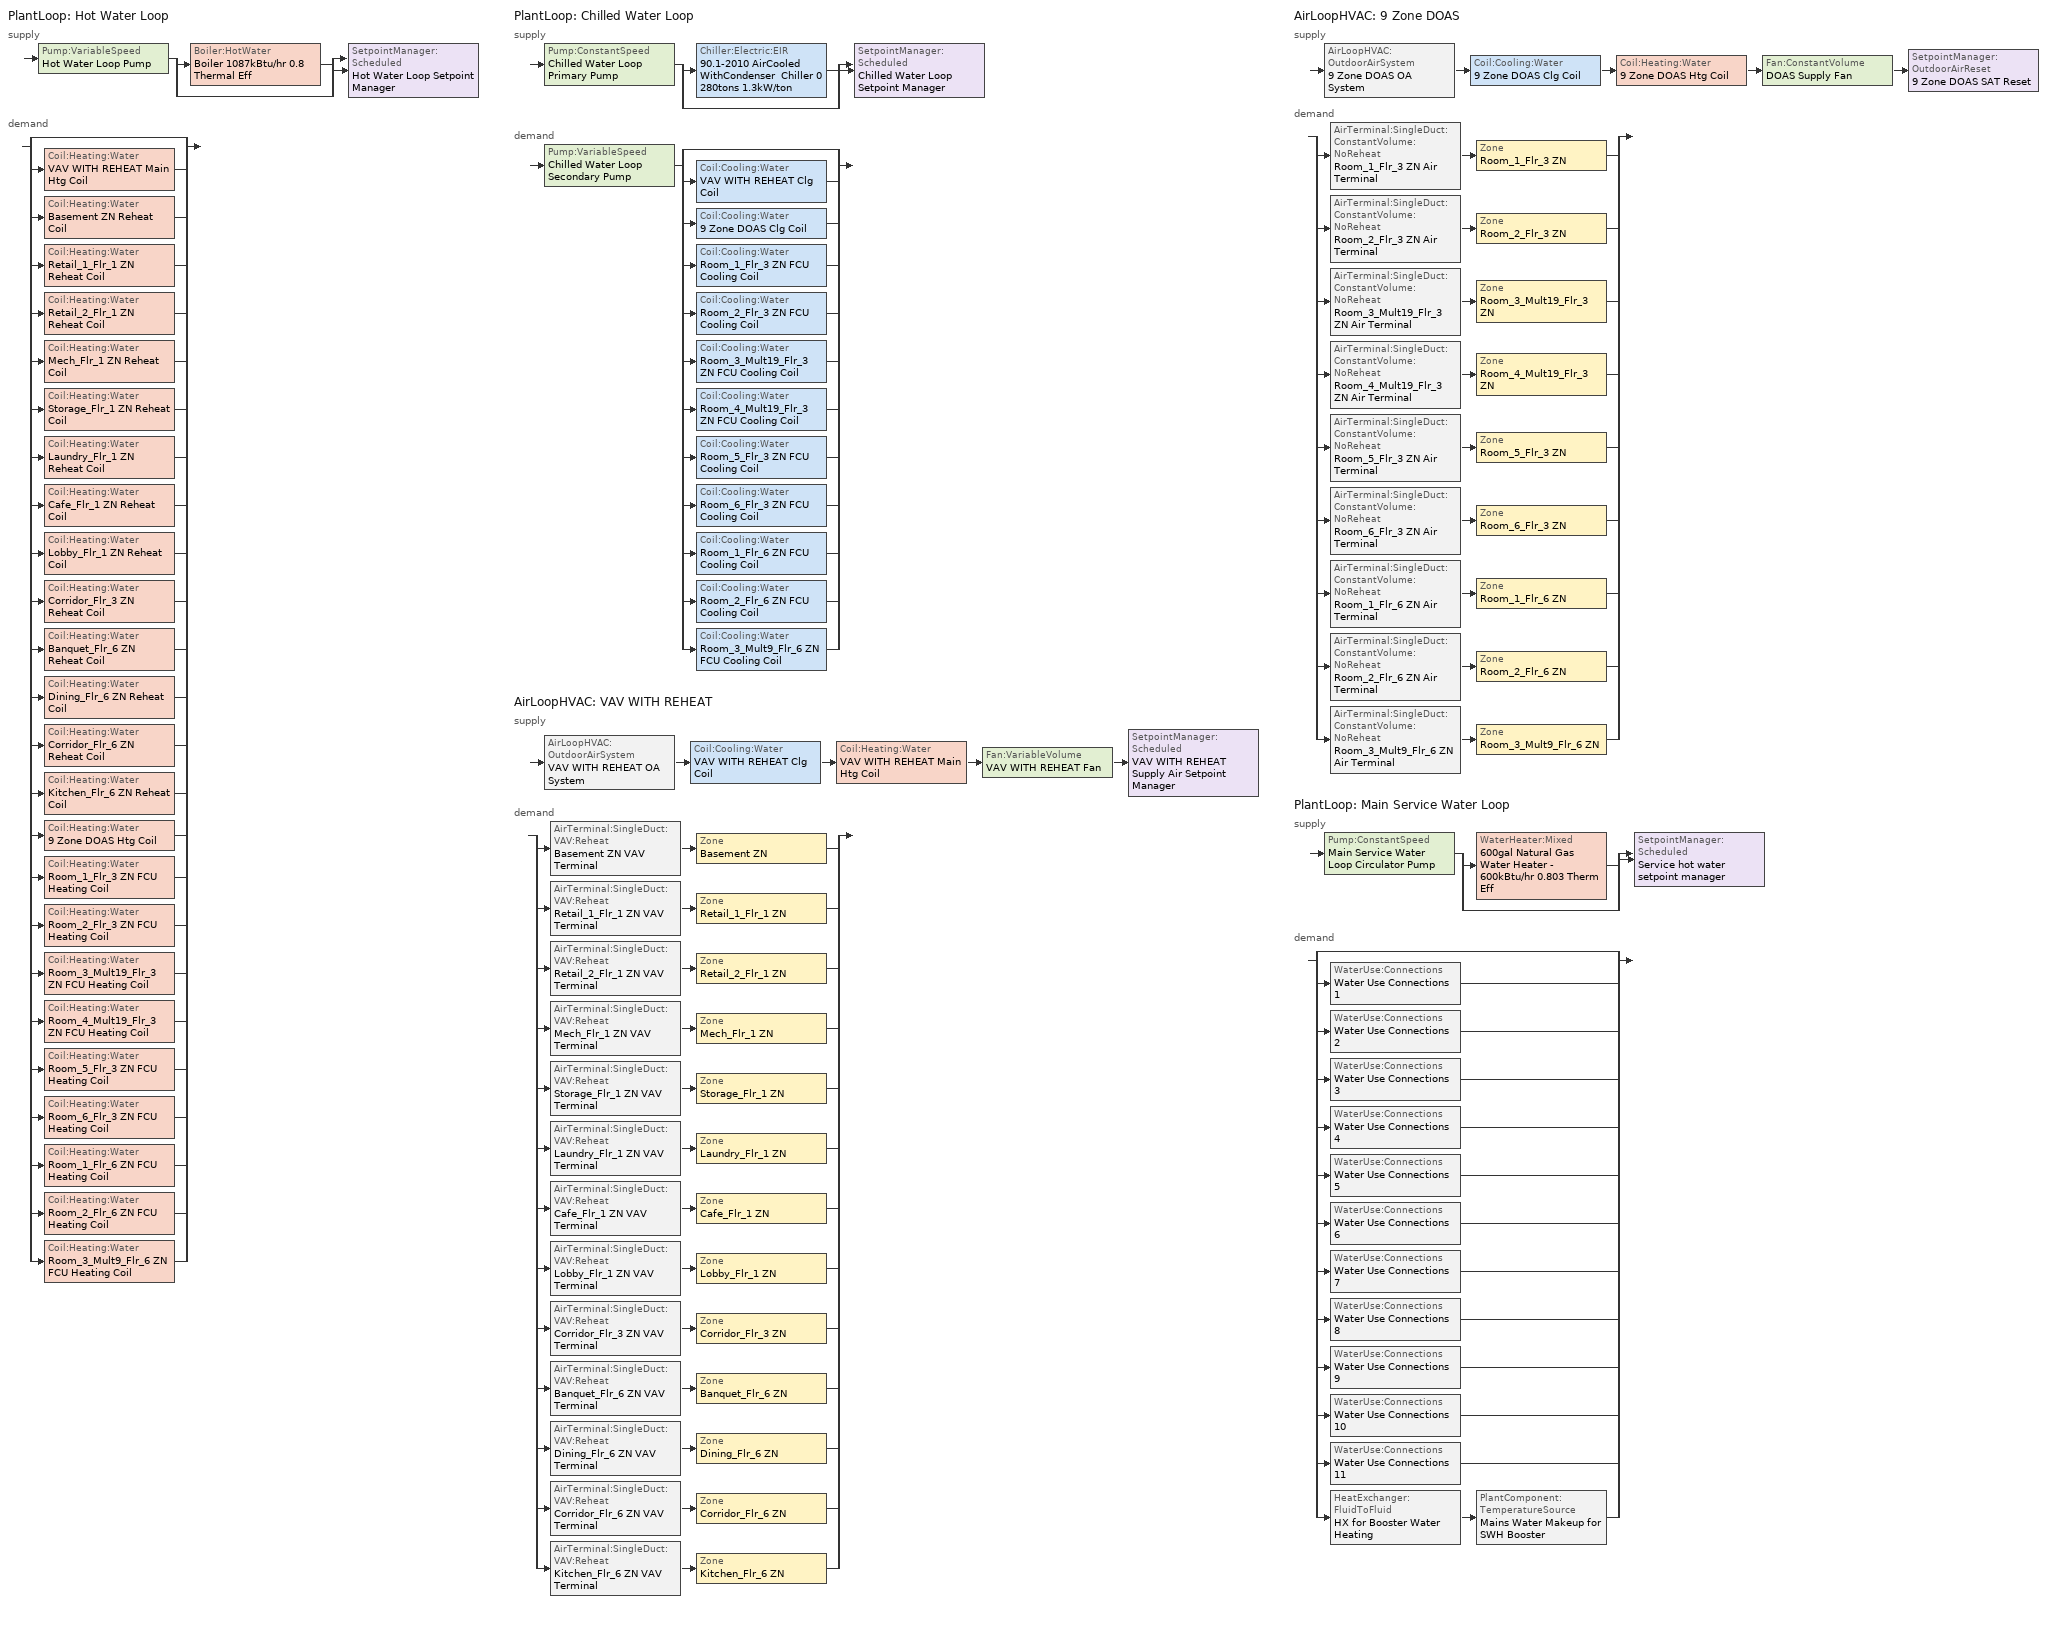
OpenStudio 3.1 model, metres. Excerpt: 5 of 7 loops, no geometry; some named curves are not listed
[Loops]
PlantLoop 'Hot Water Loop'
 supply: Pump:VariableSpeed 'Hot Water Loop Pump' > split
  | Boiler:HotWater 'Boiler 1087kBtu/hr 0.8 Thermal Eff'
  | bypass
  join > SetpointManager:Scheduled 'Hot Water Loop Setpoint Manager'
 demand: split
  | bypass
  | Coil:Heating:Water 'VAV WITH REHEAT Main Htg Coil'
  | Coil:Heating:Water 'Basement ZN Reheat Coil'
  | Coil:Heating:Water 'Retail_1_Flr_1 ZN Reheat Coil'
  | Coil:Heating:Water 'Retail_2_Flr_1 ZN Reheat Coil'
  | Coil:Heating:Water 'Mech_Flr_1 ZN Reheat Coil'
  | Coil:Heating:Water 'Storage_Flr_1 ZN Reheat Coil'
  | Coil:Heating:Water 'Laundry_Flr_1 ZN Reheat Coil'
  | Coil:Heating:Water 'Cafe_Flr_1 ZN Reheat Coil'
  | Coil:Heating:Water 'Lobby_Flr_1 ZN Reheat Coil'
  | Coil:Heating:Water 'Corridor_Flr_3 ZN Reheat Coil'
  | Coil:Heating:Water 'Banquet_Flr_6 ZN Reheat Coil'
  | Coil:Heating:Water 'Dining_Flr_6 ZN Reheat Coil'
  | Coil:Heating:Water 'Corridor_Flr_6 ZN Reheat Coil'
  | Coil:Heating:Water 'Kitchen_Flr_6 ZN Reheat Coil'
  | Coil:Heating:Water '9 Zone DOAS Htg Coil'
  | Coil:Heating:Water 'Room_1_Flr_3 ZN FCU Heating Coil'
  | Coil:Heating:Water 'Room_2_Flr_3 ZN FCU Heating Coil'
  | Coil:Heating:Water 'Room_3_Mult19_Flr_3 ZN FCU Heating Coil'
  | Coil:Heating:Water 'Room_4_Mult19_Flr_3 ZN FCU Heating Coil'
  | Coil:Heating:Water 'Room_5_Flr_3 ZN FCU Heating Coil'
  | Coil:Heating:Water 'Room_6_Flr_3 ZN FCU Heating Coil'
  | Coil:Heating:Water 'Room_1_Flr_6 ZN FCU Heating Coil'
  | Coil:Heating:Water 'Room_2_Flr_6 ZN FCU Heating Coil'
  | Coil:Heating:Water 'Room_3_Mult9_Flr_6 ZN FCU Heating Coil'
PlantLoop 'Chilled Water Loop'
 supply: Pump:ConstantSpeed 'Chilled Water Loop Primary Pump' > split
  | Chiller:Electric:EIR '90.1-2010 AirCooled WithCondenser  Chiller 0 280tons 1.3kW/ton'
  | bypass
  join > SetpointManager:Scheduled 'Chilled Water Loop Setpoint Manager'
 demand: Pump:VariableSpeed 'Chilled Water Loop Secondary Pump' > split
  | bypass
  | Coil:Cooling:Water 'VAV WITH REHEAT Clg Coil'
  | Coil:Cooling:Water '9 Zone DOAS Clg Coil'
  | Coil:Cooling:Water 'Room_1_Flr_3 ZN FCU Cooling Coil'
  | Coil:Cooling:Water 'Room_2_Flr_3 ZN FCU Cooling Coil'
  | Coil:Cooling:Water 'Room_3_Mult19_Flr_3 ZN FCU Cooling Coil'
  | Coil:Cooling:Water 'Room_4_Mult19_Flr_3 ZN FCU Cooling Coil'
  | Coil:Cooling:Water 'Room_5_Flr_3 ZN FCU Cooling Coil'
  | Coil:Cooling:Water 'Room_6_Flr_3 ZN FCU Cooling Coil'
  | Coil:Cooling:Water 'Room_1_Flr_6 ZN FCU Cooling Coil'
  | Coil:Cooling:Water 'Room_2_Flr_6 ZN FCU Cooling Coil'
  | Coil:Cooling:Water 'Room_3_Mult9_Flr_6 ZN FCU Cooling Coil'
AirLoopHVAC 'VAV WITH REHEAT'
 supply: AirLoopHVAC:OutdoorAirSystem 'VAV WITH REHEAT OA System' > Coil:Cooling:Water 'VAV WITH REHEAT Clg Coil' > Coil:Heating:Water 'VAV WITH REHEAT Main Htg Coil' > Fan:VariableVolume 'VAV WITH REHEAT Fan' > SetpointManager:Scheduled 'VAV WITH REHEAT Supply Air Setpoint Manager'
 demand: split
  | AirTerminal:SingleDuct:VAV:Reheat 'Basement ZN VAV Terminal' > Zone 'Basement ZN'
  | AirTerminal:SingleDuct:VAV:Reheat 'Retail_1_Flr_1 ZN VAV Terminal' > Zone 'Retail_1_Flr_1 ZN'
  | AirTerminal:SingleDuct:VAV:Reheat 'Retail_2_Flr_1 ZN VAV Terminal' > Zone 'Retail_2_Flr_1 ZN'
  | AirTerminal:SingleDuct:VAV:Reheat 'Mech_Flr_1 ZN VAV Terminal' > Zone 'Mech_Flr_1 ZN'
  | AirTerminal:SingleDuct:VAV:Reheat 'Storage_Flr_1 ZN VAV Terminal' > Zone 'Storage_Flr_1 ZN'
  | AirTerminal:SingleDuct:VAV:Reheat 'Laundry_Flr_1 ZN VAV Terminal' > Zone 'Laundry_Flr_1 ZN'
  | AirTerminal:SingleDuct:VAV:Reheat 'Cafe_Flr_1 ZN VAV Terminal' > Zone 'Cafe_Flr_1 ZN'
  | AirTerminal:SingleDuct:VAV:Reheat 'Lobby_Flr_1 ZN VAV Terminal' > Zone 'Lobby_Flr_1 ZN'
  | AirTerminal:SingleDuct:VAV:Reheat 'Corridor_Flr_3 ZN VAV Terminal' > Zone 'Corridor_Flr_3 ZN'
  | AirTerminal:SingleDuct:VAV:Reheat 'Banquet_Flr_6 ZN VAV Terminal' > Zone 'Banquet_Flr_6 ZN'
  | AirTerminal:SingleDuct:VAV:Reheat 'Dining_Flr_6 ZN VAV Terminal' > Zone 'Dining_Flr_6 ZN'
  | AirTerminal:SingleDuct:VAV:Reheat 'Corridor_Flr_6 ZN VAV Terminal' > Zone 'Corridor_Flr_6 ZN'
  | AirTerminal:SingleDuct:VAV:Reheat 'Kitchen_Flr_6 ZN VAV Terminal' > Zone 'Kitchen_Flr_6 ZN'
AirLoopHVAC '9 Zone DOAS'
 supply: AirLoopHVAC:OutdoorAirSystem '9 Zone DOAS OA System' > Coil:Cooling:Water '9 Zone DOAS Clg Coil' > Coil:Heating:Water '9 Zone DOAS Htg Coil' > Fan:ConstantVolume 'DOAS Supply Fan' > SetpointManager:OutdoorAirReset '9 Zone DOAS SAT Reset'
 demand: split
  | AirTerminal:SingleDuct:ConstantVolume:NoReheat 'Room_1_Flr_3 ZN Air Terminal' > Zone 'Room_1_Flr_3 ZN'
  | AirTerminal:SingleDuct:ConstantVolume:NoReheat 'Room_2_Flr_3 ZN Air Terminal' > Zone 'Room_2_Flr_3 ZN'
  | AirTerminal:SingleDuct:ConstantVolume:NoReheat 'Room_3_Mult19_Flr_3 ZN Air Terminal' > Zone 'Room_3_Mult19_Flr_3 ZN'
  | AirTerminal:SingleDuct:ConstantVolume:NoReheat 'Room_4_Mult19_Flr_3 ZN Air Terminal' > Zone 'Room_4_Mult19_Flr_3 ZN'
  | AirTerminal:SingleDuct:ConstantVolume:NoReheat 'Room_5_Flr_3 ZN Air Terminal' > Zone 'Room_5_Flr_3 ZN'
  | AirTerminal:SingleDuct:ConstantVolume:NoReheat 'Room_6_Flr_3 ZN Air Terminal' > Zone 'Room_6_Flr_3 ZN'
  | AirTerminal:SingleDuct:ConstantVolume:NoReheat 'Room_1_Flr_6 ZN Air Terminal' > Zone 'Room_1_Flr_6 ZN'
  | AirTerminal:SingleDuct:ConstantVolume:NoReheat 'Room_2_Flr_6 ZN Air Terminal' > Zone 'Room_2_Flr_6 ZN'
  | AirTerminal:SingleDuct:ConstantVolume:NoReheat 'Room_3_Mult9_Flr_6 ZN Air Terminal' > Zone 'Room_3_Mult9_Flr_6 ZN'
PlantLoop 'Main Service Water Loop'
 supply: Pump:ConstantSpeed 'Main Service Water Loop Circulator Pump' > split
  | WaterHeater:Mixed '600gal Natural Gas Water Heater - 600kBtu/hr 0.803 Therm Eff'
  | bypass
  join > SetpointManager:Scheduled 'Service hot water setpoint manager'
 demand: split
  | bypass
  | WaterUse:Connections 'Water Use Connections 1'
  | WaterUse:Connections 'Water Use Connections 2'
  | WaterUse:Connections 'Water Use Connections 3'
  | WaterUse:Connections 'Water Use Connections 4'
  | WaterUse:Connections 'Water Use Connections 5'
  | WaterUse:Connections 'Water Use Connections 6'
  | WaterUse:Connections 'Water Use Connections 7'
  | WaterUse:Connections 'Water Use Connections 8'
  | WaterUse:Connections 'Water Use Connections 9'
  | WaterUse:Connections 'Water Use Connections 10'
  | WaterUse:Connections 'Water Use Connections 11'
  | HeatExchanger:FluidToFluid 'HX for Booster Water Heating' > PlantComponent:TemperatureSource 'Mains Water Makeup for SWH Booster'
[Sizing:Zone] Zone Cooling Design Supply Air Temperature Input Method=SupplyAirTemperature; Zone Cooling Design Supply Air Temperature {C}=12.7778; Zone Cooling Design Supply Air Temperature Difference {deltaC}=11.11; Zone Heating Design Supply Air Temperature Input Method=SupplyAirTemperature; Zone Heating Design Supply Air Temperature {C}=40; Zone Heating Design Supply Air Temperature Difference {deltaC}=11.11; Zone Cooling Design Supply Air Humidity Ratio {kg-H2O/kg-air}=0.0085; Zone Heating Design Supply Air Humidity Ratio {kg-H2O/kg-air}=0.008; Heating Design Air Flow Method=DesignDay
Name | Cooling Design Air Flow Method | Account for Dedicated Outdoor Air System | Dedicated Outdoor Air System Control Strategy | Dedicated Outdoor Air Low Setpoint Temperature for Design {C} | Dedicated Outdoor Air High Setpoint Temperature for Design {C} | Cooling Minimum Air Flow {m3/s}
Banquet_Flr_6 ZN; Basement ZN; Cafe_Flr_1 ZN; Corridor_Flr_3 ZN; Corridor_Flr_6 ZN; Dining_Flr_6 ZN; Lobby_Flr_1 ZN; Mech_Flr_1 ZN; Retail_1_Flr_1 ZN; Retail_2_Flr_1 ZN; Storage_Flr_1 ZN | DesignDayWithLimit | No | NeutralSupplyAir | autosize | autosize
Laundry_Flr_1 ZN | DesignDayWithLimit | No | NeutralSupplyAir | autosize | autosize | 0.235679
Room_1_Flr_3 ZN; Room_1_Flr_6 ZN; Room_2_Flr_3 ZN; Room_2_Flr_6 ZN; Room_3_Mult19_Flr_3 ZN; Room_3_Mult9_Flr_6 ZN; Room_4_Mult19_Flr_3 ZN; Room_5_Flr_3 ZN; Room_6_Flr_3 ZN | DesignDay | Yes | ColdSupplyAir | 12.7778 | 15.5556
[Zone equipment]
Banquet_Flr_6 ZN: Banquet_Flr_6 ZN VAV Terminal, Banquet_Flr_6 Exhaust Fan
Basement ZN: Basement ZN VAV Terminal
Cafe_Flr_1 ZN: Cafe_Flr_1 ZN VAV Terminal
Corridor_Flr_3 ZN: Corridor_Flr_3 ZN VAV Terminal
Corridor_Flr_6 ZN: Corridor_Flr_6 ZN VAV Terminal
Dining_Flr_6 ZN: Dining_Flr_6 ZN VAV Terminal, Dining_Flr_6 Exhaust Fan
Kitchen_Flr_6 ZN: Kitchen_Flr_6 ZN VAV Terminal, Kitchen_Flr_6 Exhaust Fan
Laundry_Flr_1 ZN: Laundry_Flr_1 ZN VAV Terminal, Laundry_Flr_1 Exhaust Fan
Lobby_Flr_1 ZN: Lobby_Flr_1 ZN VAV Terminal
Mech_Flr_1 ZN: Mech_Flr_1 ZN VAV Terminal
Retail_1_Flr_1 ZN: Retail_1_Flr_1 ZN VAV Terminal
Retail_2_Flr_1 ZN: Retail_2_Flr_1 ZN VAV Terminal
Room_1_Flr_3 ZN: Room_1_Flr_3 ZN Air Terminal, Room_1_Flr_3 ZN FCU
Room_1_Flr_6 ZN: Room_1_Flr_6 ZN Air Terminal, Room_1_Flr_6 ZN FCU
Room_2_Flr_3 ZN: Room_2_Flr_3 ZN Air Terminal, Room_2_Flr_3 ZN FCU
Room_2_Flr_6 ZN: Room_2_Flr_6 ZN Air Terminal, Room_2_Flr_6 ZN FCU
Room_3_Mult19_Flr_3 ZN: Room_3_Mult19_Flr_3 ZN Air Terminal, Room_3_Mult19_Flr_3 ZN FCU
Room_3_Mult9_Flr_6 ZN: Room_3_Mult9_Flr_6 ZN Air Terminal, Room_3_Mult9_Flr_6 ZN FCU
Room_4_Mult19_Flr_3 ZN: Room_4_Mult19_Flr_3 ZN Air Terminal, Room_4_Mult19_Flr_3 ZN FCU
Room_5_Flr_3 ZN: Room_5_Flr_3 ZN Air Terminal, Room_5_Flr_3 ZN FCU
Room_6_Flr_3 ZN: Room_6_Flr_3 ZN Air Terminal, Room_6_Flr_3 ZN FCU
Storage_Flr_1 ZN: Storage_Flr_1 ZN VAV Terminal
[PlantLoop] Glycol Concentration=0; Plant Loop Volume {m3}=Autocalculate; Load Distribution Scheme=Optimal
Name | Fluid Type | Minimum Loop Temperature {C} | Maximum Loop Temperature {C} | Common Pipe Simulation
Hot Water Loop | Water | 10
Chilled Water Loop |  | 1 | 40 | CommonPipe
Main Service Water Loop |  | 10 | 60
[Sizing:Plant] Sizing Option=NonCoincident; Zone Timesteps in Averaging Window=1; Coincident Sizing Factor Mode=None
Name | Loop Type | Design Loop Exit Temperature {C} | Loop Design Temperature Difference {deltaC}
Hot Water Loop | Heating | 60 | 11.1111
Chilled Water Loop | Cooling | 6.66667 | 6.66667
Main Service Water Loop | Heating | 60 | 5
[SetpointManager:Scheduled] Control Variable=Temperature
Name | Schedule | Setpoint Node or NodeList
Hot Water Loop Setpoint Manager | Hot Water Loop Temp - 140F | Hot Water Loop Supply Outlet Node
Chilled Water Loop Setpoint Manager | Chilled Water Loop Temp - 44F | Chilled Water Loop Supply Outlet Node
VAV WITH REHEAT Supply Air Setpoint Manager | Supply Air Temp - 55.0F | VAV WITH REHEAT Supply Outlet Node
Service hot water setpoint manager | Service Water Loop Temp - 140F | Main Service Water Loop Supply Outlet Node
[Pump:VariableSpeed] Pump Control Type=Intermittent; Skin Loss Radiative Fraction=0.5; Design Power Sizing Method=PowerPerFlowPerPressure; Design Electric Power per Unit Flow Rate {W/(m3/s)}=348701.1; Design Shaft Power per Unit Flow Rate per Unit Head {W-s/m3-Pa}=1.28205; Design Minimum Flow Rate Fraction=0
Name | Rated Pump Head {Pa} | Motor Efficiency | Fraction of Motor Inefficiencies to Fluid Stream | Coefficient 1 of the Part Load Performance Curve | Coefficient 2 of the Part Load Performance Curve | Coefficient 3 of the Part Load Performance Curve | Coefficient 4 of the Part Load Performance Curve
Hot Water Loop Pump | 179344 | 0.895
Chilled Water Loop Secondary Pump | 134508 | 0.917 | 0 | 0 | 0.0205 | 0.4101 | 0.5753
[Boiler:HotWater]
Boiler 1087kBtu/hr 0.8 Thermal Eff: Fuel Type=NaturalGas; Nominal Thermal Efficiency=0.8; Efficiency Curve Temperature Evaluation Variable=LeavingBoiler; Normalized Boiler Efficiency Curve=Boiler with No Minimum Turndown; Minimum Part Load Ratio=0; Maximum Part Load Ratio=1.2; Optimum Part Load Ratio=1; Water Outlet Upper Temperature Limit {C}=95; Boiler Flow Mode=LeavingSetpointModulated; Parasitic Electric Load {W}=0; Sizing Factor=1.2
[Pump:ConstantSpeed] Rated Flow Rate {m3/s}=autosize; Rated Power Consumption {W}=autosize; Fraction of Motor Inefficiencies to Fluid Stream=0; Pump Control Type=Intermittent; Design Power Sizing Method=PowerPerFlowPerPressure; Design Electric Power per Unit Flow Rate {W/(m3/s)}=348701.1; Design Shaft Power per Unit Flow Rate per Unit Head {W-s/m3-Pa}=1.28205
Name | Rated Pump Head {Pa} | Motor Efficiency
Chilled Water Loop Primary Pump | 44836 | 0.895
Main Service Water Loop Circulator Pump | 29891 | 0.855
[Chiller:Electric:EIR]
90.1-2010 AirCooled WithCondenser  Chiller 0 280tons 1.3kW/ton: Reference Capacity {W}=Autosize; Reference COP {W/W}=2.80239; Reference Leaving Chilled Water Temperature {C}=6.66667; Reference Entering Condenser Fluid Temperature {C}=35; Reference Chilled Water Flow Rate {m3/s}=Autosize; Cooling Capacity Function of Temperature Curve=AirCooled_Chiller_2010_PathA_CAPFT; Electric Input to Cooling Output Ratio Function of Temperature Curve=AirCooled_Chiller_2010_PathA_EIRFT; Electric Input to Cooling Output Ratio Function of Part Load Ratio Curve=AirCooled_Chiller_AllCapacities_2004_2010_EIRFPLR; Minimum Part Load Ratio=0.15; Maximum Part Load Ratio=1; Optimum Part Load Ratio=1; Minimum Unloading Ratio=0.25; Condenser Type=AirCooled; Leaving Chilled Water Lower Temperature Limit {C}=2.22222; Chiller Flow Mode=ConstantFlow; Design Heat Recovery Water Flow Rate {m3/s}=Autosize; Sizing Factor=1; Basin Heater Capacity {W/K}=0; Basin Heater Setpoint Temperature {C}=10; Condenser Heat Recovery Relative Capacity Fraction=1
[AirLoopHVAC] Availability Schedule=HotelLarge HVACOperationSchd; Design Supply Air Flow Rate {m3/s}=autosize; Design Return Air Flow Fraction of Supply Air Flow=1
VAV WITH REHEAT; 9 Zone DOAS
[Sizing:System] Preheat Design Humidity Ratio {kg-H2O/kg-Air}=0.008; Precool Design Humidity Ratio {kg-H2O/kg-Air}=0.008; Central Cooling Design Supply Air Temperature {C}=12.7778; Sizing Option=Coincident; Central Cooling Design Supply Air Humidity Ratio {kg-H2O/kg-Air}=0.0085; Central Heating Design Supply Air Humidity Ratio {kg-H2O/kg-Air}=0.008; Cooling Design Air Flow Method=DesignDay; Cooling Design Air Flow Rate {m3/s}=0; Heating Design Air Flow Method=DesignDay; Heating Design Air Flow Rate {m3/s}=0; System Outdoor Air Method=ZoneSum; Zone Maximum Outdoor Air Fraction=1; Cooling Supply Air Flow Rate Per Floor Area {m3/s-m2}=0.00996765; Cooling Fraction of Autosized Cooling Supply Air Flow Rate=1; Cooling Supply Air Flow Rate Per Unit Cooling Capacity {m3/s-W}=3.94755e-05; Heating Supply Air Flow Rate Per Floor Area {m3/s-m2}=0.00996765; Heating Fraction of Autosized Heating Supply Air Flow Rate=1; Heating Fraction of Autosized Cooling Supply Air Flow Rate=1; Heating Supply Air Flow Rate Per Unit Heating Capacity {m3/s-W}=3.15882e-05; Cooling Design Capacity Method=CoolingDesignCapacity; Cooling Design Capacity {W}=autosize; Cooling Design Capacity Per Floor Area {W/m2}=234.7; Fraction of Autosized Cooling Design Capacity=1; Heating Design Capacity Method=HeatingDesignCapacity; Heating Design Capacity {W}=autosize; Heating Design Capacity Per Floor Area {W/m2}=157; Fraction of Autosized Heating Design Capacity=1; Central Cooling Capacity Control Method=OnOff
Name | Type of Load to Size On | Design Outdoor Air Flow Rate {m3/s} | Central Heating Maximum System Air Flow Ratio | Preheat Design Temperature {C} | Precool Design Temperature {C} | Central Heating Design Supply Air Temperature {C} | 100% Outdoor Air in Cooling | 100% Outdoor Air in Heating
VAV WITH REHEAT | Sensible | 9.93718 | 0.3 | 7.22222 | 12.7778 | 12.7778 | No | No
9 Zone DOAS | VentilationRequirement | Autosize | 1 | 7 | 12.8 | 15.5556 | Yes | Yes
[Fan:VariableVolume]
VAV WITH REHEAT Fan: Availability Schedule=Always On Discrete; Fan Total Efficiency=0.6175; Pressure Rise {Pa}=1389.92; Maximum Flow Rate {m3/s}=Autosize; Fan Power Minimum Flow Rate Input Method=Fraction; Fan Power Minimum Flow Fraction=0.25; Fan Power Minimum Air Flow Rate {m3/s}=0; Motor Efficiency=0.95; Motor In Airstream Fraction=1; Fan Power Coefficient 1=0.04076; Fan Power Coefficient 2=0.0881; Fan Power Coefficient 3=-0.0729; Fan Power Coefficient 4=0.9437; Fan Power Coefficient 5=0
[Coil:Heating:Water] Availability Schedule=Always On Discrete; Rated Inlet Water Temperature {C}=60; Rated Outlet Water Temperature {C}=48.8889
Name | Rated Inlet Air Temperature {C} | Rated Outlet Air Temperature {C}
VAV WITH REHEAT Main Htg Coil | 7.22222 | 12.7778
Basement ZN Reheat Coil; Retail_1_Flr_1 ZN Reheat Coil; Retail_2_Flr_1 ZN Reheat Coil; Mech_Flr_1 ZN Reheat Coil; Storage_Flr_1 ZN Reheat Coil; Laundry_Flr_1 ZN Reheat Coil; Cafe_Flr_1 ZN Reheat Coil; Lobby_Flr_1 ZN Reheat Coil; Corridor_Flr_3 ZN Reheat Coil; Banquet_Flr_6 ZN Reheat Coil; Dining_Flr_6 ZN Reheat Coil; Corridor_Flr_6 ZN Reheat Coil; Kitchen_Flr_6 ZN Reheat Coil | 12.7778 | 32.2222
9 Zone DOAS Htg Coil | 16.6 | 32.2
Room_1_Flr_3 ZN FCU Heating Coil; Room_2_Flr_3 ZN FCU Heating Coil; Room_3_Mult19_Flr_3 ZN FCU Heating Coil; Room_4_Mult19_Flr_3 ZN FCU Heating Coil; Room_5_Flr_3 ZN FCU Heating Coil; Room_6_Flr_3 ZN FCU Heating Coil; Room_1_Flr_6 ZN FCU Heating Coil; Room_2_Flr_6 ZN FCU Heating Coil; Room_3_Mult9_Flr_6 ZN FCU Heating Coil | 16.6 | 40
[Controller:WaterCoil] Minimum Actuated Flow {m3/s}=0
Name | Water Coil | Action | Controller Convergence Tolerance {deltaC}
VAV WITH REHEAT Main Htg Coil Controller | VAV WITH REHEAT Main Htg Coil | Normal | 0.0001
VAV WITH REHEAT Clg Coil Controller | VAV WITH REHEAT Clg Coil | Reverse
Basement ZN Reheat Coil Controller | Basement ZN Reheat Coil | Normal | 0.0001
Retail_1_Flr_1 ZN Reheat Coil Controller | Retail_1_Flr_1 ZN Reheat Coil | Normal | 0.0001
Retail_2_Flr_1 ZN Reheat Coil Controller | Retail_2_Flr_1 ZN Reheat Coil | Normal | 0.0001
Mech_Flr_1 ZN Reheat Coil Controller | Mech_Flr_1 ZN Reheat Coil | Normal | 0.0001
Storage_Flr_1 ZN Reheat Coil Controller | Storage_Flr_1 ZN Reheat Coil | Normal | 0.0001
Laundry_Flr_1 ZN Reheat Coil Controller | Laundry_Flr_1 ZN Reheat Coil | Normal | 0.0001
Cafe_Flr_1 ZN Reheat Coil Controller | Cafe_Flr_1 ZN Reheat Coil | Normal | 0.0001
Lobby_Flr_1 ZN Reheat Coil Controller | Lobby_Flr_1 ZN Reheat Coil | Normal | 0.0001
Corridor_Flr_3 ZN Reheat Coil Controller | Corridor_Flr_3 ZN Reheat Coil | Normal | 0.0001
Banquet_Flr_6 ZN Reheat Coil Controller | Banquet_Flr_6 ZN Reheat Coil | Normal | 0.0001
Dining_Flr_6 ZN Reheat Coil Controller | Dining_Flr_6 ZN Reheat Coil | Normal | 0.0001
Corridor_Flr_6 ZN Reheat Coil Controller | Corridor_Flr_6 ZN Reheat Coil | Normal | 0.0001
Kitchen_Flr_6 ZN Reheat Coil Controller | Kitchen_Flr_6 ZN Reheat Coil | Normal | 0.0001
9 Zone DOAS Htg Coil Controller | 9 Zone DOAS Htg Coil | Normal | 0.0001
9 Zone DOAS Clg Coil Controller | 9 Zone DOAS Clg Coil | Reverse
Room_1_Flr_3 ZN FCU Cooling Coil Controller | Room_1_Flr_3 ZN FCU Cooling Coil | Reverse
Room_1_Flr_3 ZN FCU Heating Coil Controller | Room_1_Flr_3 ZN FCU Heating Coil | Normal | 0.0001
Room_2_Flr_3 ZN FCU Cooling Coil Controller | Room_2_Flr_3 ZN FCU Cooling Coil | Reverse
Room_2_Flr_3 ZN FCU Heating Coil Controller | Room_2_Flr_3 ZN FCU Heating Coil | Normal | 0.0001
Room_3_Mult19_Flr_3 ZN FCU Cooling Coil Controller | Room_3_Mult19_Flr_3 ZN FCU Cooling Coil | Reverse
Room_3_Mult19_Flr_3 ZN FCU Heating Coil Controller | Room_3_Mult19_Flr_3 ZN FCU Heating Coil | Normal | 0.0001
Room_4_Mult19_Flr_3 ZN FCU Cooling Coil Controller | Room_4_Mult19_Flr_3 ZN FCU Cooling Coil | Reverse
Room_4_Mult19_Flr_3 ZN FCU Heating Coil Controller | Room_4_Mult19_Flr_3 ZN FCU Heating Coil | Normal | 0.0001
Room_5_Flr_3 ZN FCU Cooling Coil Controller | Room_5_Flr_3 ZN FCU Cooling Coil | Reverse
Room_5_Flr_3 ZN FCU Heating Coil Controller | Room_5_Flr_3 ZN FCU Heating Coil | Normal | 0.0001
Room_6_Flr_3 ZN FCU Cooling Coil Controller | Room_6_Flr_3 ZN FCU Cooling Coil | Reverse
Room_6_Flr_3 ZN FCU Heating Coil Controller | Room_6_Flr_3 ZN FCU Heating Coil | Normal | 0.0001
Room_1_Flr_6 ZN FCU Cooling Coil Controller | Room_1_Flr_6 ZN FCU Cooling Coil | Reverse
Room_1_Flr_6 ZN FCU Heating Coil Controller | Room_1_Flr_6 ZN FCU Heating Coil | Normal | 0.0001
Room_2_Flr_6 ZN FCU Cooling Coil Controller | Room_2_Flr_6 ZN FCU Cooling Coil | Reverse
Room_2_Flr_6 ZN FCU Heating Coil Controller | Room_2_Flr_6 ZN FCU Heating Coil | Normal | 0.0001
Room_3_Mult9_Flr_6 ZN FCU Cooling Coil Controller | Room_3_Mult9_Flr_6 ZN FCU Cooling Coil | Reverse
Room_3_Mult9_Flr_6 ZN FCU Heating Coil Controller | Room_3_Mult9_Flr_6 ZN FCU Heating Coil | Normal | 0.0001
[Coil:Cooling:Water] Availability Schedule=Always On Discrete; Design Inlet Water Temperature {C}=Autosize; Heat Exchanger Configuration=CrossFlow
VAV WITH REHEAT Clg Coil; 9 Zone DOAS Clg Coil; Room_1_Flr_3 ZN FCU Cooling Coil; Room_2_Flr_3 ZN FCU Cooling Coil; Room_3_Mult19_Flr_3 ZN FCU Cooling Coil; Room_4_Mult19_Flr_3 ZN FCU Cooling Coil; Room_5_Flr_3 ZN FCU Cooling Coil; Room_6_Flr_3 ZN FCU Cooling Coil; Room_1_Flr_6 ZN FCU Cooling Coil; Room_2_Flr_6 ZN FCU Cooling Coil; Room_3_Mult9_Flr_6 ZN FCU Cooling Coil
[Controller:OutdoorAir] Maximum Outdoor Air Flow Rate {m3/s}=Autosize; Economizer Control Type=DifferentialEnthalpy; Economizer Control Action Type=ModulateFlow; Lockout Type=LockoutWithHeating; Minimum Limit Type=FixedMinimum; Minimum Outdoor Air Schedule=HotelLarge MinOA_MotorizedDamper_Sched; High Humidity Control=No; Heat Recovery Bypass Control Type=BypassWhenWithinEconomizerLimits
Name | Minimum Outdoor Air Flow Rate {m3/s} | Controller Mechanical Ventilation | Minimum Fraction of Outdoor Air Schedule
VAV WITH REHEAT OA Controller | 0 | VAV WITH REHEAT Vent Controller
9 Zone DOAS OA Controller | autosize | Controller Mechanical Ventilation 1 | HotelLarge FLR_3_DOAS_OAminOAFracSchedule
[Controller:MechanicalVentilation] Availability Schedule=Always On Discrete
Name | System Outdoor Air Method
VAV WITH REHEAT Vent Controller | VentilationRateProcedure
Controller Mechanical Ventilation 1 | ZoneSum
[AirLoopHVAC:OutdoorAirSystem]
Name | Controller
VAV WITH REHEAT OA System | VAV WITH REHEAT OA Controller
9 Zone DOAS OA System | 9 Zone DOAS OA Controller
[AvailabilityManager:NightCycle] Applicability Schedule=Always On Discrete; Control Type=CycleOnAny; Thermostat Tolerance {deltaC}=1
Name | Cycling Run Time {s}
Availability Manager Night Cycle 1 | 1800
Availability Manager Night Cycle 2 | 3600
[AirTerminal:SingleDuct:VAV:Reheat] Availability Schedule=Always On Discrete; Maximum Air Flow Rate {m3/s}=AutoSize; Zone Minimum Air Flow Input Method=Constant; Constant Minimum Air Flow Fraction=0.477061; Fixed Minimum Air Flow Rate {m3/s}=0; Maximum Hot Water or Steam Flow Rate {m3/s}=AutoSize; Minimum Hot Water or Steam Flow Rate {m3/s}=0; Convergence Tolerance=0.001; Damper Heating Action=ReverseWithLimits; Maximum Flow per Zone Floor Area During Reheat {m3/s-m2}=AutoSize; Maximum Flow Fraction During Reheat=0.5; Maximum Reheat Air Temperature {C}=32.2222; Control For Outdoor Air=No
Name | Reheat Coil
Basement ZN VAV Terminal | Basement ZN Reheat Coil
Retail_1_Flr_1 ZN VAV Terminal | Retail_1_Flr_1 ZN Reheat Coil
Retail_2_Flr_1 ZN VAV Terminal | Retail_2_Flr_1 ZN Reheat Coil
Mech_Flr_1 ZN VAV Terminal | Mech_Flr_1 ZN Reheat Coil
Storage_Flr_1 ZN VAV Terminal | Storage_Flr_1 ZN Reheat Coil
Laundry_Flr_1 ZN VAV Terminal | Laundry_Flr_1 ZN Reheat Coil
Cafe_Flr_1 ZN VAV Terminal | Cafe_Flr_1 ZN Reheat Coil
Lobby_Flr_1 ZN VAV Terminal | Lobby_Flr_1 ZN Reheat Coil
Corridor_Flr_3 ZN VAV Terminal | Corridor_Flr_3 ZN Reheat Coil
Banquet_Flr_6 ZN VAV Terminal | Banquet_Flr_6 ZN Reheat Coil
Dining_Flr_6 ZN VAV Terminal | Dining_Flr_6 ZN Reheat Coil
Corridor_Flr_6 ZN VAV Terminal | Corridor_Flr_6 ZN Reheat Coil
Kitchen_Flr_6 ZN VAV Terminal | Kitchen_Flr_6 ZN Reheat Coil
[Fan:ConstantVolume]
DOAS Supply Fan: Availability Schedule=Always On Discrete; Fan Total Efficiency=0.58175; Pressure Rise {Pa}=622.722; Maximum Flow Rate {m3/s}=2.0512; Motor Efficiency=0.895; Motor In Airstream Fraction=1
[SetpointManager:OutdoorAirReset]
9 Zone DOAS SAT Reset: Control Variable=Temperature; Setpoint at Outdoor Low Temperature {C}=15.5556; Outdoor Low Temperature {C}=15.5556; Setpoint at Outdoor High Temperature {C}=12.7778; Outdoor High Temperature {C}=21.1111; Setpoint Node or NodeList=9 Zone DOAS Supply Outlet Node
[AirTerminal:SingleDuct:ConstantVolume:NoReheat] Availability Schedule=Always On Discrete; Maximum Air Flow Rate {m3/s}=AutoSize
Room_1_Flr_3 ZN Air Terminal; Room_2_Flr_3 ZN Air Terminal; Room_3_Mult19_Flr_3 ZN Air Terminal; Room_4_Mult19_Flr_3 ZN Air Terminal; Room_5_Flr_3 ZN Air Terminal; Room_6_Flr_3 ZN Air Terminal; Room_1_Flr_6 ZN Air Terminal; Room_2_Flr_6 ZN Air Terminal; Room_3_Mult9_Flr_6 ZN Air Terminal
[Fan:OnOff] Availability Schedule=Always On Discrete; Fan Total Efficiency=0.1595; Pressure Rise {Pa}=270.9; Maximum Flow Rate {m3/s}=autosize; Motor Efficiency=0.29; Motor In Airstream Fraction=1
Name | Fan Power Ratio Function of Speed Ratio Curve | Fan Efficiency Ratio Function of Speed Ratio Curve
Room_1_Flr_3 ZN Fan Coil fan | Fan On Off Power Curve | Fan On Off Efficiency Curve
Room_2_Flr_3 ZN Fan Coil fan | Fan On Off Power Curve 1 | Fan On Off Efficiency Curve 1
Room_3_Mult19_Flr_3 ZN Fan Coil fan | Fan On Off Power Curve 2 | Fan On Off Efficiency Curve 2
Room_4_Mult19_Flr_3 ZN Fan Coil fan | Fan On Off Power Curve 3 | Fan On Off Efficiency Curve 3
Room_5_Flr_3 ZN Fan Coil fan | Fan On Off Power Curve 4 | Fan On Off Efficiency Curve 4
Room_6_Flr_3 ZN Fan Coil fan | Fan On Off Power Curve 5 | Fan On Off Efficiency Curve 5
Room_1_Flr_6 ZN Fan Coil fan | Fan On Off Power Curve 6 | Fan On Off Efficiency Curve 6
Room_2_Flr_6 ZN Fan Coil fan | Fan On Off Power Curve 7 | Fan On Off Efficiency Curve 7
Room_3_Mult9_Flr_6 ZN Fan Coil fan | Fan On Off Power Curve 8 | Fan On Off Efficiency Curve 8
[ZoneHVAC:FourPipeFanCoil] Availability Schedule=Always On Discrete; Capacity Control Method=CyclingFan; Maximum Supply Air Flow Rate {m3/s}=autosize; Maximum Outdoor Air Flow Rate {m3/s}=0; Maximum Cold Water Flow Rate {m3/s}=autosize; Maximum Hot Water Flow Rate {m3/s}=autosize; Minimum Supply Air Temperature in Cooling Mode {C}=autosize; Maximum Supply Air Temperature in Heating Mode {C}=autosize
Name | Supply Air Fan | Cooling Coil | Heating Coil
Room_1_Flr_3 ZN FCU | Room_1_Flr_3 ZN Fan Coil fan | Room_1_Flr_3 ZN FCU Cooling Coil | Room_1_Flr_3 ZN FCU Heating Coil
Room_2_Flr_3 ZN FCU | Room_2_Flr_3 ZN Fan Coil fan | Room_2_Flr_3 ZN FCU Cooling Coil | Room_2_Flr_3 ZN FCU Heating Coil
Room_3_Mult19_Flr_3 ZN FCU | Room_3_Mult19_Flr_3 ZN Fan Coil fan | Room_3_Mult19_Flr_3 ZN FCU Cooling Coil | Room_3_Mult19_Flr_3 ZN FCU Heating Coil
Room_4_Mult19_Flr_3 ZN FCU | Room_4_Mult19_Flr_3 ZN Fan Coil fan | Room_4_Mult19_Flr_3 ZN FCU Cooling Coil | Room_4_Mult19_Flr_3 ZN FCU Heating Coil
Room_5_Flr_3 ZN FCU | Room_5_Flr_3 ZN Fan Coil fan | Room_5_Flr_3 ZN FCU Cooling Coil | Room_5_Flr_3 ZN FCU Heating Coil
Room_6_Flr_3 ZN FCU | Room_6_Flr_3 ZN Fan Coil fan | Room_6_Flr_3 ZN FCU Cooling Coil | Room_6_Flr_3 ZN FCU Heating Coil
Room_1_Flr_6 ZN FCU | Room_1_Flr_6 ZN Fan Coil fan | Room_1_Flr_6 ZN FCU Cooling Coil | Room_1_Flr_6 ZN FCU Heating Coil
Room_2_Flr_6 ZN FCU | Room_2_Flr_6 ZN Fan Coil fan | Room_2_Flr_6 ZN FCU Cooling Coil | Room_2_Flr_6 ZN FCU Heating Coil
Room_3_Mult9_Flr_6 ZN FCU | Room_3_Mult9_Flr_6 ZN Fan Coil fan | Room_3_Mult9_Flr_6 ZN FCU Cooling Coil | Room_3_Mult9_Flr_6 ZN FCU Heating Coil
[Refrigeration:Compressor] Refrigeration Compressor Power Curve=Old_Low_Temp_Comp_Pwr_Curve; Refrigeration Compressor Capacity Curve=Old_Low_Temp_Comp_Cap_Curve; Rated Return Gas Temperature {C}=18.3; Rated Subcooling {deltaC}=0
Refrigeration Compressor 1; Refrigeration Compressor 2; Refrigeration Compressor 3; Refrigeration Compressor 4; Refrigeration Compressor 5; Refrigeration Compressor 6; Refrigeration Compressor 7; Refrigeration Compressor 8; Refrigeration Compressor 9; Refrigeration Compressor 10; Refrigeration Compressor 11; Refrigeration Compressor 12; Refrigeration Compressor 13; Refrigeration Compressor 14; Refrigeration Compressor 15; Refrigeration Compressor 16; Refrigeration Compressor 17; Refrigeration Compressor 18; Refrigeration Compressor 19; Refrigeration Compressor 20
[EnergyManagementSystem:Sensor]
Name | Output Variable or Output Meter | Output Variable or Output Meter Index Key
Facility_Int_LTG | InteriorLights:Electricity
Mains_Water_Temp_Sen | Site Mains Water Temperature | Environment
OAT | Site Outdoor Air Drybulb Temperature | Environment
[EnergyManagementSystem:Program]
Transformer_Load_Prog: SET Wired_LTG = Facility_Int_LTG*0.0352
Mains_Water_Prg: SET Mains_Water_Temp_Act = Mains_Water_Temp_Sen
VAVWITHREHEATOptimumStartProg0: IF DaylightSavings==0 && DayOfWeek>1 && Hour==5 && OAT<23.9 && OAT>1.7; SET VAVWITHREHEATClgSch0 = 29.4; SET VAVWITHREHEATHtgSch0 = 15.6; ELSEIF DaylightSavings==0 && DayOfWeek==1 && Hour==7 && OAT<23.9 && OAT>1.7; SET VAVWITHREHEATClgSch0 = 29.4; SET VAVWITHREHEATHtgSch0 = 15.6; ELSEIF DaylightSavings==1 && DayOfWeek>1 && Hour==4 && OAT<23.9 && OAT>1.7; SET VAVWITHREHEATClgSch0 = 29.4; SET VAVWITHREHEATHtgSch0 = 15.6; ELSEIF DaylightSavings==1 && DayOfWeek==1 && Hour==6 && OAT<23.9 && OAT>1.7; SET VAVWITHREHEATClgSch0 = 29.4; SET VAVWITHREHEATHtgSch0 = 15.6; ELSE; SET VAVWITHREHEATClgSch0 = NULL; SET VAVWITHREHEATHtgSch0 = NULL; ENDIF
[EnergyManagementSystem:ProgramCallingManager]
Transformer_Load_Prog_Manager: AfterPredictorAfterHVACManagers; Transformer_Load_Prog
Mains_Water_Prg_Mgr: BeginTimestepBeforePredictor; Mains_Water_Prg
[Fan:ZoneExhaust] Fan Total Efficiency=0.0660786; Pressure Rise {Pa}=124.544; System Availability Manager Coupling Mode=Decoupled
Name | Availability Schedule | Maximum Flow Rate {m3/s} | Balanced Exhaust Fraction Schedule
Banquet_Flr_6 Exhaust Fan; Dining_Flr_6 Exhaust Fan | HotelLarge Kitchen_Exhaust_SCH | 0.480174
Kitchen_Flr_6 Exhaust Fan | HotelLarge Kitchen_Exhaust_SCH | 1.88779 | HotelLarge Kitchen Exhaust Fan Balanced Exhaust Fraction Schedule
Laundry_Flr_1 Exhaust Fan | HotelLarge Hours_of_operation | 0.235974
[WaterHeater:Mixed]
600gal Natural Gas Water Heater - 600kBtu/hr 0.803 Therm Eff: Tank Volume {m3}=2.27125; Setpoint Temperature Schedule=Service Water Loop Temp - 140F; Deadband Temperature Difference {deltaC}=2; Maximum Temperature Limit {C}=60; Heater Control Type=Cycle; Heater Maximum Capacity {W}=175843; Heater Fuel Type=NaturalGas; Heater Thermal Efficiency=0.802763; Off Cycle Parasitic Fuel Consumption Rate {W}=18467.4; Off Cycle Parasitic Fuel Type=NaturalGas; Off Cycle Parasitic Heat Fraction to Tank=0; On Cycle Parasitic Fuel Consumption Rate {W}=18467.4; On Cycle Parasitic Fuel Type=NaturalGas; On Cycle Parasitic Heat Fraction to Tank=0; Ambient Temperature Indicator=ThermalZone; Ambient Temperature Thermal Zone=Basement ZN; Off Cycle Loss Coefficient to Ambient Temperature {W/K}=15.6173; On Cycle Loss Coefficient to Ambient Temperature {W/K}=15.6173; Use Side Effectiveness=1; Source Side Effectiveness=1; Use Side Design Flow Rate {m3/s}=autosize; Source Side Design Flow Rate {m3/s}=autosize; Indirect Water Heating Recovery Time {hr}=1.5; Source Side Flow Control Mode=IndirectHeatPrimarySetpoint
[WaterUse:Connections]
Name | Water Use Equipment Name 1
Water Use Connections 1 | Room_1_Flr_3 Service Water Use 0.08gpm
Water Use Connections 2 | Room_2_Flr_3 Service Water Use 0.08gpm
Water Use Connections 3 | Room_5_Flr_3 Service Water Use 0.08gpm
Water Use Connections 4 | Room_6_Flr_3 Service Water Use 0.08gpm
Water Use Connections 5 | Room_3_Mult19_Flr_3 Service Water Use 1.58gpm
Water Use Connections 6 | Room_4_Mult19_Flr_3 Service Water Use 1.58gpm
Water Use Connections 7 | Room_1_Flr_6 Service Water Use 0.02gpm
Water Use Connections 8 | Room_2_Flr_6 Service Water Use 0.02gpm
Water Use Connections 9 | Room_3_Mult9_Flr_6 Service Water Use 0.19gpm
Water Use Connections 10 | Kitchen_Flr_6 Service Water Use 2.22gpm
Water Use Connections 11 | Laundry_Flr_1 Service Water Use 2.61gpm
[WaterUse:Equipment:Definition] Sensible Fraction Schedule=Fraction Sensible - 0.2; Latent Fraction Schedule=Fraction Latent - 0.05
Name | Peak Flow Rate {m3/s} | Target Temperature Schedule
Room_1_Flr_3 Service Water Use Def 0.08gpm | 5.25789e-06 | Mixed Water At Faucet Temp - 140F
Room_2_Flr_3 Service Water Use Def 0.08gpm | 5.25727e-06 | Mixed Water At Faucet Temp - 140F 1
Room_5_Flr_3 Service Water Use Def 0.08gpm | 5.25789e-06 | Mixed Water At Faucet Temp - 140F 2
Room_6_Flr_3 Service Water Use Def 0.08gpm | 5.25727e-06 | Mixed Water At Faucet Temp - 140F 3
Room_3_Mult19_Flr_3 Service Water Use Def 1.58gpm | 9.98824e-05 | Mixed Water At Faucet Temp - 140F 4
Room_4_Mult19_Flr_3 Service Water Use Def 1.58gpm | 9.99097e-05 | Mixed Water At Faucet Temp - 140F 5
Room_1_Flr_6 Service Water Use Def 0.02gpm | 1.31447e-06 | Mixed Water At Faucet Temp - 140F 6
Room_2_Flr_6 Service Water Use Def 0.02gpm | 1.31432e-06 | Mixed Water At Faucet Temp - 140F 7
Room_3_Mult9_Flr_6 Service Water Use Def 0.19gpm | 1.18314e-05 | Mixed Water At Faucet Temp - 140F 8
Kitchen_Flr_6 Service Water Use Def 2.22gpm | 0.000139845 | Mixed Water At Faucet Temp - 140F 9
Laundry_Flr_1 Service Water Use Def 2.61gpm | 0.000164667 | Mixed Water At Faucet Temp - 140F 10
[WaterUse:Equipment]
Name | Water Use Equipment Definition | Flow Rate Fraction Schedule
Room_1_Flr_3 Service Water Use 0.08gpm | Room_1_Flr_3 Service Water Use Def 0.08gpm | HotelLarge GuestRoom_SWH_Sch
Room_2_Flr_3 Service Water Use 0.08gpm | Room_2_Flr_3 Service Water Use Def 0.08gpm | HotelLarge GuestRoom_SWH_Sch
Room_5_Flr_3 Service Water Use 0.08gpm | Room_5_Flr_3 Service Water Use Def 0.08gpm | HotelLarge GuestRoom_SWH_Sch
Room_6_Flr_3 Service Water Use 0.08gpm | Room_6_Flr_3 Service Water Use Def 0.08gpm | HotelLarge GuestRoom_SWH_Sch
Room_3_Mult19_Flr_3 Service Water Use 1.58gpm | Room_3_Mult19_Flr_3 Service Water Use Def 1.58gpm | HotelLarge GuestRoom_SWH_Sch
Room_4_Mult19_Flr_3 Service Water Use 1.58gpm | Room_4_Mult19_Flr_3 Service Water Use Def 1.58gpm | HotelLarge GuestRoom_SWH_Sch
Room_1_Flr_6 Service Water Use 0.02gpm | Room_1_Flr_6 Service Water Use Def 0.02gpm | HotelLarge GuestRoom_SWH_Sch
Room_2_Flr_6 Service Water Use 0.02gpm | Room_2_Flr_6 Service Water Use Def 0.02gpm | HotelLarge GuestRoom_SWH_Sch
Room_3_Mult9_Flr_6 Service Water Use 0.19gpm | Room_3_Mult9_Flr_6 Service Water Use Def 0.19gpm | HotelLarge GuestRoom_SWH_Sch
Kitchen_Flr_6 Service Water Use 2.22gpm | Kitchen_Flr_6 Service Water Use Def 2.22gpm | HotelLarge BLDG_SWH_SCH
Laundry_Flr_1 Service Water Use 2.61gpm | Laundry_Flr_1 Service Water Use Def 2.61gpm | HotelLarge LaundryRoom_SWH_Sch_Post2004
[HeatExchanger:FluidToFluid]
HX for Booster Water Heating: Loop Demand Side Design Flow Rate {m3/s}=autosize; Loop Supply Side Design Flow Rate {m3/s}=autosize; Heat Exchange Model Type=Ideal; Heat Exchanger U-Factor Times Area Value {W/K}=autosize; Control Type=UncontrolledOn; Minimum Temperature Difference to Activate Heat Exchanger {deltaC}=0.01; Heat Transfer Metering End Use Type=LoopToLoop; Component Override Cooling Control Temperature Mode=Loop; Sizing Factor=1; Operation Minimum Temperature Limit {C}=0; Operation Maximum Temperature Limit {C}=100
[PlantComponent:TemperatureSource]
Mains Water Makeup for SWH Booster: Design Volume Flow Rate {m3/s}=autosize; Temperature Specification Type=Scheduled; Source Temperature {C}=8; Source Temperature Schedule=Mains Water Temperature
[Schedule:Constant]
Name | Value
Always On Discrete | 1
Mains Water Temperature | 10
[Schedule:Ruleset]
Name | Default Day Schedule | Summer Design Day Schedule | Winter Design Day Schedule
Hot Water Loop Temp - 140F | Hot Water Loop Temp - 140F Default
Chilled Water Loop Temp - 44F | Chilled Water Loop Temp - 44F Default
HotelLarge HVACOperationSchd | HotelLarge HVACOperationSchd Default | HotelLarge HVACOperationSchd Summer Design Day | HotelLarge HVACOperationSchd Winter Design Day
HotelLarge MinOA_MotorizedDamper_Sched | HotelLarge MinOA_MotorizedDamper_Sched Default | HotelLarge MinOA_MotorizedDamper_Sched Summer Design Day | HotelLarge MinOA_MotorizedDamper_Sched Winter Design Day
Supply Air Temp - 55.0F | Supply Air Temp - 55.0F Default
HotelLarge FLR_3_DOAS_OAminOAFracSchedule | HotelLarge FLR_3_DOAS_OAminOAFracSchedule Default | HotelLarge FLR_3_DOAS_OAminOAFracSchedule Summer Design Day | HotelLarge FLR_3_DOAS_OAminOAFracSchedule Winter Design Day
HotelLarge Kitchen_Exhaust_SCH | HotelLarge Kitchen_Exhaust_SCH Default | HotelLarge Kitchen_Exhaust_SCH Summer Design Day | HotelLarge Kitchen_Exhaust_SCH Winter Design Day
HotelLarge Kitchen Exhaust Fan Balanced Exhaust Fraction Schedule | HotelLarge Kitchen Exhaust Fan Balanced Exhaust Fraction Schedule Default | HotelLarge Kitchen Exhaust Fan Balanced Exhaust Fraction Schedule Summer Design Day | HotelLarge Kitchen Exhaust Fan Balanced Exhaust Fraction Schedule Winter Design Day
HotelLarge Hours_of_operation | HotelLarge Hours_of_operation Default | HotelLarge Hours_of_operation Summer Design Day | HotelLarge Hours_of_operation Winter Design Day
Service Water Loop Temp - 140F | Service Water Loop Temp - 140F Default
Fraction Sensible - 0.2 | Fraction Sensible - 0.2 Default
Fraction Latent - 0.05 | Fraction Latent - 0.05 Default
Mixed Water At Faucet Temp - 140F | Mixed Water At Faucet Temp - 140F Default
HotelLarge GuestRoom_SWH_Sch | HotelLarge GuestRoom_SWH_Sch Default | HotelLarge GuestRoom_SWH_Sch Summer Design Day | HotelLarge GuestRoom_SWH_Sch Winter Design Day
Mixed Water At Faucet Temp - 140F 1 | Mixed Water At Faucet Temp - 140F Default 1
Mixed Water At Faucet Temp - 140F 2 | Mixed Water At Faucet Temp - 140F Default 2
Mixed Water At Faucet Temp - 140F 3 | Mixed Water At Faucet Temp - 140F Default 3
Mixed Water At Faucet Temp - 140F 4 | Mixed Water At Faucet Temp - 140F Default 4
Mixed Water At Faucet Temp - 140F 5 | Mixed Water At Faucet Temp - 140F Default 5
Mixed Water At Faucet Temp - 140F 6 | Mixed Water At Faucet Temp - 140F Default 6
Mixed Water At Faucet Temp - 140F 7 | Mixed Water At Faucet Temp - 140F Default 7
Mixed Water At Faucet Temp - 140F 8 | Mixed Water At Faucet Temp - 140F Default 8
Mixed Water At Faucet Temp - 140F 9 | Mixed Water At Faucet Temp - 140F Default 9
HotelLarge BLDG_SWH_SCH | HotelLarge BLDG_SWH_SCH Default | HotelLarge BLDG_SWH_SCH Summer Design Day | HotelLarge BLDG_SWH_SCH Winter Design Day
Mixed Water At Faucet Temp - 140F 10 | Mixed Water At Faucet Temp - 140F Default 10
HotelLarge LaundryRoom_SWH_Sch_Post2004 | HotelLarge LaundryRoom_SWH_Sch_Post2004 Default | HotelLarge LaundryRoom_SWH_Sch_Post2004 Summer Design Day | HotelLarge LaundryRoom_SWH_Sch_Post2004 Winter Design Day
[Schedule:Day]
Hot Water Loop Temp - 140F Default; Service Water Loop Temp - 140F Default; Mixed Water At Faucet Temp - 140F Default; Mixed Water At Faucet Temp - 140F Default 1; Mixed Water At Faucet Temp - 140F Default 2; Mixed Water At Faucet Temp - 140F Default 3; Mixed Water At Faucet Temp - 140F Default 4; Mixed Water At Faucet Temp - 140F Default 5; Mixed Water At Faucet Temp - 140F Default 6; Mixed Water At Faucet Temp - 140F Default 7; Mixed Water At Faucet Temp - 140F Default 8; Mixed Water At Faucet Temp - 140F Default 9; Mixed Water At Faucet Temp - 140F Default 10: 24, 0, 60
Chilled Water Loop Temp - 44F Default: 24, 0, 6.66667
HotelLarge HVACOperationSchd Default; HotelLarge HVACOperationSchd Winter Design Day; HotelLarge HVACOperationSchd Summer Design Day; HotelLarge MinOA_MotorizedDamper_Sched Default; HotelLarge MinOA_MotorizedDamper_Sched Winter Design Day; HotelLarge MinOA_MotorizedDamper_Sched Summer Design Day; HotelLarge FLR_3_DOAS_OAminOAFracSchedule Default; HotelLarge FLR_3_DOAS_OAminOAFracSchedule Winter Design Day; HotelLarge FLR_3_DOAS_OAminOAFracSchedule Summer Design Day; HotelLarge Hours_of_operation Default; HotelLarge Hours_of_operation Winter Design Day; HotelLarge Hours_of_operation Summer Design Day: 24, 0, 1
Supply Air Temp - 55.0F Default: 24, 0, 12.7778
HotelLarge Kitchen_Exhaust_SCH Default; HotelLarge Kitchen_Exhaust_SCH Winter Design Day; HotelLarge Kitchen_Exhaust_SCH Summer Design Day: 7, 0, 0, 24, 0, 1
HotelLarge Kitchen Exhaust Fan Balanced Exhaust Fraction Schedule Default; HotelLarge Kitchen Exhaust Fan Balanced Exhaust Fraction Schedule Winter Design Day; HotelLarge Kitchen Exhaust Fan Balanced Exhaust Fraction Schedule Summer Design Day: 7, 0, 0, 24, 0, 0.508715
Fraction Sensible - 0.2 Default: 24, 0, 0.2
Fraction Latent - 0.05 Default: 24, 0, 0.05
HotelLarge GuestRoom_SWH_Sch Default; HotelLarge GuestRoom_SWH_Sch Winter Design Day; HotelLarge GuestRoom_SWH_Sch Summer Design Day: 1, 0, 0.2, 4, 0, 0.15, 5, 0, 0.2, 6, 0, 0.25, 7, 0, 0.35, 8, 0, 0.6, 9, 0, 0.8, 10, 0, 0.55, 11, 0, 0.4, 12, 0, 0.3, 17, 0, 0.2, 18, 0, 0.25, 19, 0, 0.3, 22, 0, 0.4, 23, 0, 0.6, 24, 0, 0.35
HotelLarge GuestRoom_SWH_Sch Wkdy Day: 1, 0, 0.2, 4, 0, 0.15, 5, 0, 0.2, 6, 0, 0.35, 7, 0, 0.6, 8, 0, 0.8, 9, 0, 0.55, 10, 0, 0.4, 11, 0, 0.3, 17, 0, 0.2, 18, 0, 0.3, 19, 0, 0.55, 21, 0, 0.4, 22, 0, 0.6, 23, 0, 0.45, 24, 0, 0.25
HotelLarge BLDG_SWH_SCH Default: 1, 0, 0.25, 5, 0, 0.2, 6, 0, 0.3, 9, 0, 0.5, 10, 0, 0.55, 12, 0, 0.5, 14, 0, 0.4, 17, 0, 0.3, 18, 0, 0.4, 20, 0, 0.5, 21, 0, 0.4, 22, 0, 0.5, 23, 0, 0.4, 24, 0, 0.2
HotelLarge BLDG_SWH_SCH Summer Design Day; HotelLarge BLDG_SWH_SCH SmrDsn|Wkdy Day: 1, 0, 0.2, 4, 0, 0.15, 5, 0, 0.2, 6, 0, 0.25, 7, 0, 0.5, 8, 0, 0.6, 9, 0, 0.55, 10, 0, 0.45, 11, 0, 0.4, 12, 0, 0.45, 13, 0, 0.4, 14, 0, 0.35, 17, 0, 0.3, 18, 0, 0.4, 19, 0, 0.55, 20, 0, 0.6, 21, 0, 0.5, 22, 0, 0.55, 23, 0, 0.45, 24, 0, 0.25
HotelLarge BLDG_SWH_SCH Winter Design Day; HotelLarge BLDG_SWH_SCH WntrDsn|Sat Day: 1, 0, 0.2, 4, 0, 0.15, 5, 0, 0.2, 6, 0, 0.25, 7, 0, 0.4, 10, 0, 0.5, 11, 0, 0.45, 13, 0, 0.5, 14, 0, 0.45, 16, 0, 0.4, 17, 0, 0.35, 18, 0, 0.4, 20, 0, 0.55, 21, 0, 0.5, 22, 0, 0.55, 23, 0, 0.4, 24, 0, 0.3
HotelLarge LaundryRoom_SWH_Sch_Post2004 Default; HotelLarge LaundryRoom_SWH_Sch_Post2004 Winter Design Day; HotelLarge LaundryRoom_SWH_Sch_Post2004 Summer Design Day: 17, 0, 0, 24, 0, 1
[Schedule:Rule] Date Specification Type=DateRange; Start Month=1; Start Day=1; End Month=12; End Day=31
Name | Schedule Ruleset | Rule Order | Day Schedule | Apply Monday | Apply Tuesday | Apply Wednesday | Apply Thursday | Apply Friday | Apply Saturday
Schedule Rule 28 | HotelLarge GuestRoom_SWH_Sch | 0 | HotelLarge GuestRoom_SWH_Sch Wkdy Day | Yes | Yes | Yes | Yes | Yes
Schedule Rule 29 | HotelLarge BLDG_SWH_SCH | 1 | HotelLarge BLDG_SWH_SCH SmrDsn|Wkdy Day | Yes | Yes | Yes | Yes | Yes
Schedule Rule 30 | HotelLarge BLDG_SWH_SCH | 0 | HotelLarge BLDG_SWH_SCH WntrDsn|Sat Day |  |  |  |  |  | Yes
[Curve:Exponent] Coefficient1 Constant=1; Coefficient2 Constant=0; Coefficient3 Constant=0; Minimum Value of x=0; Maximum Value of x=1
Fan On Off Power Curve; Fan On Off Power Curve 1; Fan On Off Power Curve 2; Fan On Off Power Curve 3; Fan On Off Power Curve 4; Fan On Off Power Curve 5; Fan On Off Power Curve 6; Fan On Off Power Curve 7; Fan On Off Power Curve 8
[Curve:Cubic] Minimum Value of x=0
Name | Coefficient1 Constant | Coefficient2 x | Coefficient3 x**2 | Coefficient4 x**3 | Maximum Value of x
Fan On Off Efficiency Curve; Fan On Off Efficiency Curve 1; Fan On Off Efficiency Curve 2; Fan On Off Efficiency Curve 3; Fan On Off Efficiency Curve 4; Fan On Off Efficiency Curve 5; Fan On Off Efficiency Curve 6; Fan On Off Efficiency Curve 7; Fan On Off Efficiency Curve 8 | 1 | 0 | 0 | 0 | 1
Boiler with No Minimum Turndown | 0.7463 | 1.3196 | -2.2154 | 1.1674 | 1.3
[Curve:Biquadratic] Minimum Value of x=5; Maximum Value of x=10; Minimum Value of y=12.7; Maximum Value of y=51.67
Name | Coefficient1 Constant | Coefficient2 x | Coefficient3 x**2 | Coefficient4 y | Coefficient5 y**2 | Coefficient6 x*y
AirCooled_Chiller_2010_PathA_CAPFT | 1.04338 | 0.0407073 | 0.0004506 | -0.0041514 | -8.86e-05 | -0.0003467
AirCooled_Chiller_2010_PathA_EIRFT | 0.596191 | -0.0099496 | 0.0007888 | 0.0004506 | 0.0004875 | -0.0007623
[Curve:Quadratic]
AirCooled_Chiller_AllCapacities_2004_2010_EIRFPLR: Coefficient1 Constant=0.141; Coefficient2 x=0.655; Coefficient3 x**2=0.203; Minimum Value of x=0; Maximum Value of x=1
